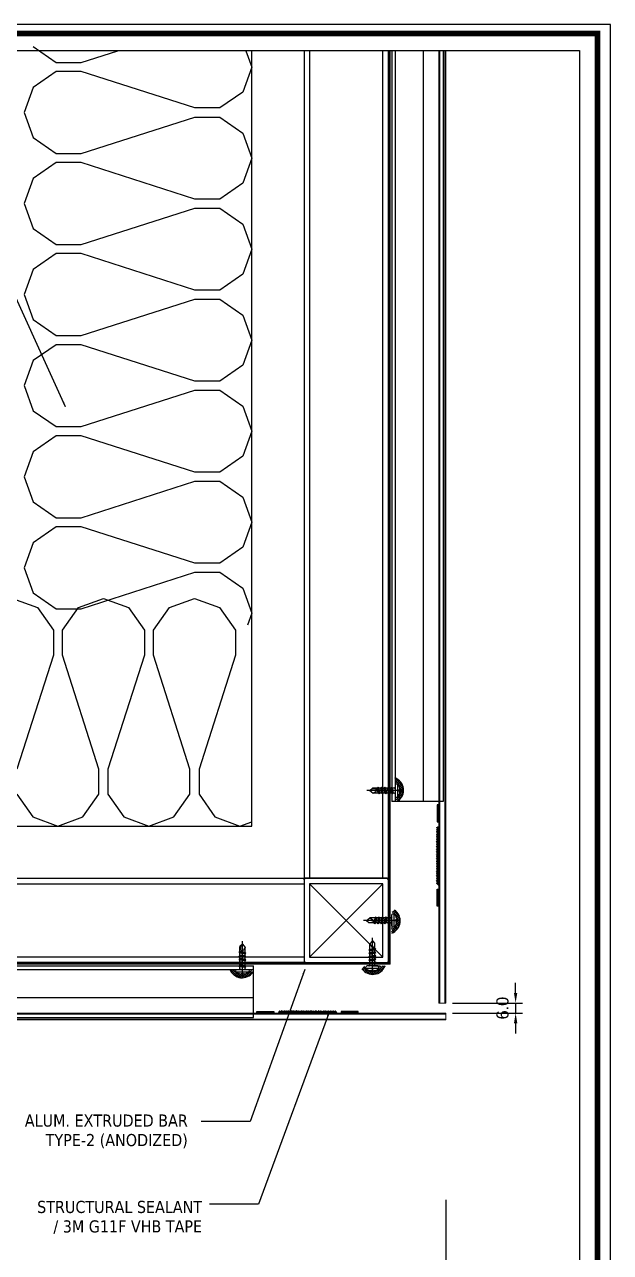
# Model space of a CAD drawing. Header units: millimetres. Extents: x 7297 to 60227, y -7497 to 19324.
# Drawn here: x 18015 to 18362, y 2849 to 3577 of the extents above; entities that cross this region are included whole.
import ezdxf

# ---------------------------------------------------------------- set-up
doc = ezdxf.new("R2010")
doc.units = ezdxf.units.MM
doc.linetypes.add('HIDDEN', pattern=[0.375, 0.25, -0.125])
for name, color, linetype in [('NS_AL_MOLD', 7, 'Continuous'), ('NS_COL_L-GREY', 8, 'Continuous'), ('NS_COL_RED', 1, 'Continuous'), ('NS_DIM', 1, 'Continuous'), ('NS_FORM', 7, 'Continuous'), ('NS_FRAME', 253, 'Continuous'), ('NS_GASKET_3M', 150, 'Continuous'), ('NS_INSUL', 8, 'Continuous'), ('NS_PIPE_FRAME', 2, 'Continuous'), ('NS_RIVET_SCREW', 1, 'Continuous'), ('NS_TEXT', 2, 'Continuous'), ('NS_WATERPROOF', 150, 'Continuous')]:
    doc.layers.add(name, color=color, linetype=linetype)
doc.layers.add('NS_AL_PANEL', color=32, linetype='Continuous', lineweight=9)
doc.styles.add('Expo M', font='Expo M.ttf')
doc.dimstyles.new('DS2', dxfattribs={"dimscale": 2, "dimtxt": 1.8, "dimasz": 1.5, "dimexe": 1, "dimexo": 1, "dimgap": 0.5, "dimtad": 1, "dimtoh": 1, "dimdec": 1, "dimzin": 1, "dimdsep": 46, "dimtxsty": 'Expo M', "dimcen": 2, "dimadec": 1, "dimazin": 0, "dimtfac": 1, "dimtdec": 4, "dimtix": 1, "dimtmove": 1, "dimatfit": 3, "dimfxl": 1, "dimtolj": 1, "dimtzin": 1, "dimarcsym": 0})
doc.dimstyles.new('N-SPACE', dxfattribs={"dimscale": 4, "dimtxt": 1.8, "dimasz": 1.5, "dimexe": 1, "dimexo": 1, "dimgap": 1, "dimtad": 1, "dimtoh": 1, "dimdec": 1, "dimzin": 1, "dimdsep": 46, "dimtxsty": 'Expo M', "dimcen": 2, "dimclrd": 1, "dimclre": 1, "dimclrt": 2, "dimadec": 1, "dimazin": 0, "dimtfac": 1, "dimtdec": 1, "dimtix": 1, "dimtmove": 1, "dimatfit": 3, "dimfxl": 1, "dimtolj": 1, "dimtzin": 1, "dimarcsym": 0})

# ---------------------------------------------------------------- blocks, each defined once
blk = doc.blocks.new('n-mid-bar')
blk.add_line((889.29, 1849.78), (885.29, 1849.78))
blk = doc.blocks.new('피스')
for p, q in [((-4, 1.5), (-4, 1)), ((-4, 1.5), (4, 1.5)), ((-3, 0), (3, 0)), ((-0.5, 2.98), (-0.4, 2.3)), ((-0.4, 2.3), (0.4, 2.3)), ((0, 4.99), (0, -16.77)), ((0.5, 2.98), (0.4, 2.3)), ((4, 1.5), (4, 1)), ((2, -1.5), (-2, -2)), ((-1.5, -1.5), (-2, -2)), ((-2, -2), (-1.5, -2.5)), ((-1.5, -3.5), (-2, -4)), ((2, -3.5), (-2, -4)), ((-2, -4), (-1.5, -4.5)), ((-1.5, -5.5), (-2, -6)), ((2, -5.5), (-2, -6)), ((-2, -6), (-1.5, -6.5)), ((-1.5, -0.5), (-1.5, -1.5)), ((1.5, -1), (-1.5, -1.5)), ((1.5, -2), (-1.5, -2.5)), ((-1.5, -2.5), (-1.5, -3.5)), ((1.5, -3), (-1.5, -3.5)), ((1.5, -4), (-1.5, -4.5)), ((-1.5, -4.5), (-1.5, -5.5)), ((1.5, -5), (-1.5, -5.5)), ((1.5, -6), (-1.5, -6.5)), ((-1.5, -6.5), (-1.5, -7.5)), ((1.5, -7), (-1.5, -7.5)), ((1.5, -0.5), (1.5, -1)), ((1.5, -1), (2, -1.5)), ((2, -1.5), (1.5, -2)), ((1.5, -2), (1.5, -3)), ((1.5, -3), (2, -3.5)), ((2, -3.5), (1.5, -4)), ((1.5, -4), (1.5, -5)), ((1.5, -5), (2, -5.5)), ((2, -5.5), (1.5, -6)), ((1.5, -6), (1.5, -7)), ((1.5, -7), (2, -7.5)), ((-1.5, -7.5), (-2, -8)), ((2, -7.5), (-2, -8)), ((-2, -8), (-1.5, -8.5)), ((-1.5, -9.5), (-2, -10)), ((2, -9.5), (-2, -10)), ((-2, -10), (-1.5, -10.5)), ((1.5, -8), (-1.5, -8.5)), ((-1.5, -8.5), (-1.5, -9.5)), ((1.5, -9), (-1.5, -9.5)), ((1.5, -10), (-1.5, -10.5)), ((-1.5, -10.5), (-1.5, -13.5)), ((0, -15), (-1.5, -13.5)), ((-1.27, -13.54), (-1.27, -11.97)), ((0, -15), (-1.27, -13.54)), ((0, -15), (1.5, -13.03)), ((1.5, -13.03), (0.6, -11.47)), ((2, -7.5), (1.5, -8)), ((1.5, -8), (1.5, -9)), ((1.5, -9), (2, -9.5)), ((2, -9.5), (1.5, -10)), ((1.5, -10), (1.5, -13.03))]:
    blk.add_line(p, q)
for centre, radius, start, end in [((0, -3.08), 6.08, 94.71456, 131.11209), ((-3, 1), 1, 180, 270), ((-2, -0.5), 0.5, 0, 90), ((0, -3.08), 6.08, 48.88791, 85.28544), ((2, -0.5), 0.5, 90, 180), ((3, 1), 1, 270, 0), ((-0.27, -11.97), 1, 30.08633, 180)]:
    blk.add_arc(centre, radius, start, end)
blk = doc.blocks.new('N-SCREW')
blk.add_blockref('피스', (17.25, -1.03))
blk = doc.blocks.new('*D821')
at = {"layer": 'NS_DIM', "color": 1, "lineweight": -2, "transparency": 16777216}
for p, q in [((17596.66, 2879.85), (17596.66, 2805.22)), ((18264.64, 2879.85), (18264.64, 2805.22)), ((18258.64, 2809.22), (17602.66, 2809.22))]:
    blk.add_line(p, q, dxfattribs=at)
at = {"layer": 'NS_DIM', "color": 1, "transparency": 16777216}
for points in [[(17602.66, 2810.22), (17602.66, 2808.22), (17596.66, 2809.22)], [(18258.64, 2810.22), (18258.64, 2808.22), (18264.64, 2809.22)]]:
    blk.add_solid(points, dxfattribs=at)
at = {"layer": 'NS_DIM', "color": 2, "transparency": 16777216, "insert": (17930.65, 2817), "char_height": 7.2, "attachment_point": 5, "style": 'Expo M'}
blk.add_mtext('\\A1;MODULE DIM', dxfattribs=at)
blk = doc.blocks.new('*D818')
at = {"layer": 'NS_DIM', "color": 1, "lineweight": -2, "transparency": 16777216}
for p, q in [((18306.11, 3002.61), (18306.11, 3008.61)), ((18268.64, 2996.61), (18310.11, 2996.61)), ((18306.11, 2996.61), (18306.11, 2990.61)), ((18268.64, 2990.61), (18310.11, 2990.61)), ((18306.11, 2984.61), (18306.11, 2978.61))]:
    blk.add_line(p, q, dxfattribs=at)
at = {"layer": 'NS_DIM', "color": 1, "transparency": 16777216}
for points in [[(18305.11, 3002.61), (18307.11, 3002.61), (18306.11, 2996.61)], [(18305.11, 2984.61), (18307.11, 2984.61), (18306.11, 2990.61)]]:
    blk.add_solid(points, dxfattribs=at)
at = {"layer": 'NS_DIM', "color": 2, "transparency": 16777216, "insert": (18298.33, 2993.61), "char_height": 7.2, "attachment_point": 5, "rotation": 90, "style": 'Expo M'}
blk.add_mtext('\\A1;6.0', dxfattribs=at)
blk = doc.blocks.new('AL-TEMPLATE')
at = {"color": 7, "ltscale": 2}
blk.add_lwpolyline([(1972.34, 1515.25), (1972.34, 921.25), (2812.34, 921.25), (2812.34, 1515.25)], close=True, dxfattribs=at)
at = {"color": 8, "const_width": 2.5}
blk.add_lwpolyline([(1976.34, 1509.45), (2808.34, 1509.45), (2808.34, 927.05), (1976.34, 927.05)], close=True, dxfattribs=at)
at = {"color": 9}
blk.add_lwpolyline([(1984.07, 1501.32), (2709.08, 1501.32), (2709.08, 935.18), (1984.07, 935.18)], close=True, dxfattribs=at)
blk = doc.blocks.new('*U98')
for p, q in [((1, 50), (0, 50)), ((0, 49), (0, 50)), ((0, 49), (0, 1)), ((49, 50), (1, 50)), ((3.2, 3.2), (46.8, 46.8)), ((46.8, 3.2), (3.2, 46.8)), ((49, 50), (50, 50)), ((50, 49), (50, 50)), ((50, 1), (50, 49)), ((0, 1), (0, 0)), ((1, 0), (0, 0)), ((50, 1), (50, 0)), ((1, 0), (49, 0)), ((49, 0), (50, 0))]:
    blk.add_line(p, q)
blk.add_lwpolyline([(3.2, 46.8), (3.2, 3.2), (46.8, 3.2), (46.8, 46.8)], close=True)
for centre, start, end in [((1, 49), 90, 180), ((49, 49), 0, 90), ((1, 1), 180, 270), ((49, 1), 270, 0)]:
    blk.add_arc(centre, 1, start, end)
blk = doc.blocks.new('*U181')
blk.add_lwpolyline([(0, 0), (50, 0), (50, 490.88), (0, 490.88)], close=True)
at = {"linetype": 'HIDDEN'}
blk.add_lwpolyline([(3.2, 0), (46.8, 0), (46.8, 490.88), (3.2, 490.88)], close=True, dxfattribs=at)
blk = doc.blocks.new('*U182')
blk.add_lwpolyline([(0, 0), (50, 0), (50, 381.25), (0, 381.25)], close=True)
at = {"linetype": 'HIDDEN'}
blk.add_lwpolyline([(3.2, 0), (46.8, 0), (46.8, 381.25), (3.2, 381.25)], close=True, dxfattribs=at)

msp = doc.modelspace()

# ---------------------------------------------------------------- hatches: boundary and pattern name
at = {"layer": 'NS_COL_RED'}
h = msp.add_hatch(dxfattribs=at)
h.set_pattern_fill('ANSI37', color=256, scale=0.3, style=0, pattern_type=2)
h.set_pattern_definition([(45, (-743353.4343, -86006.9889), (-0.6735192091, 0.6735192091), []), (135, (-743353.4343, -86006.9889), (-0.6735192091, -0.6735192091), [])])
h.paths.add_polyline_path([(18236.31, 3116.43), (18234.64, 3117.68), (18234.64, 3117.94), (18235.27, 3117.94), (18235.3, 3117.94), (18235.33, 3117.94), (18235.36, 3117.94), (18235.39, 3117.95), (18235.42, 3117.95), (18235.45, 3117.95), (18235.48, 3117.95), (18235.51, 3117.96), (18235.54, 3117.96), (18235.57, 3117.97), (18235.6, 3117.98), (18235.63, 3117.98), (18235.66, 3117.99), (18235.69, 3118), (18235.72, 3118.01), (18235.75, 3118.02), (18235.78, 3118.03), (18235.81, 3118.04), (18235.84, 3118.05), (18235.87, 3118.07), (18235.9, 3118.08), (18235.93, 3118.1), (18235.96, 3118.11), (18235.99, 3118.13), (18236.02, 3118.14), (18236.04, 3118.16), (18236.07, 3118.18), (18236.1, 3118.2), (18236.13, 3118.22), (18236.15, 3118.24), (18236.18, 3118.26), (18236.2, 3118.28), (18236.23, 3118.3), (18236.25, 3118.33), (18236.28, 3118.35), (18236.3, 3118.37), (18236.32, 3118.4), (18236.34, 3118.42), (18236.36, 3118.45), (18236.38, 3118.48), (18236.4, 3118.5), (18236.42, 3118.53), (18236.44, 3118.56), (18236.46, 3118.58), (18236.48, 3118.61), (18236.49, 3118.64), (18236.51, 3118.67), (18236.52, 3118.7), (18236.54, 3118.73), (18236.55, 3118.75), (18236.56, 3118.78), (18236.57, 3118.81), (18236.59, 3118.84), (18236.6, 3118.87), (18236.61, 3118.9), (18236.61, 3118.93), (18236.62, 3118.96), (18236.63, 3118.99), (18236.64, 3119.02), (18236.64, 3119.05), (18236.65, 3119.08), (18236.65, 3119.11), (18236.66, 3119.14), (18236.66, 3119.16), (18236.77, 3119.58), (18236.87, 3120), (18236.91, 3120.22), (18236.95, 3120.43), (18236.99, 3120.65), (18237.02, 3120.86), (18237.05, 3121.08), (18237.08, 3121.3), (18237.1, 3121.51), (18237.12, 3121.73), (18237.13, 3121.95), (18237.14, 3122.17), (18237.15, 3122.39), (18237.15, 3122.61), (18237.15, 3122.83), (18237.14, 3123.05), (18237.13, 3123.27), (18237.12, 3123.49), (18237.1, 3123.71), (18237.08, 3123.92), (18237.05, 3124.14), (18237.02, 3124.36), (18236.99, 3124.57), (18236.95, 3124.79), (18236.91, 3125), (18236.87, 3125.22), (18236.77, 3125.64), (18236.66, 3126.06), (18236.66, 3126.08), (18236.65, 3126.11), (18236.65, 3126.14), (18236.64, 3126.17), (18236.64, 3126.2), (18236.63, 3126.23), (18236.62, 3126.25), (18236.62, 3126.28), (18236.61, 3126.31), (18236.6, 3126.34), (18236.59, 3126.37), (18236.58, 3126.4), (18236.57, 3126.43), (18236.56, 3126.45), (18236.54, 3126.48), (18236.53, 3126.51), (18236.52, 3126.54), (18236.5, 3126.57), (18236.49, 3126.59), (18236.47, 3126.62), (18236.45, 3126.65), (18236.44, 3126.67), (18236.42, 3126.7), (18236.4, 3126.73), (18236.38, 3126.75), (18236.36, 3126.78), (18236.34, 3126.8), (18236.32, 3126.82), (18236.3, 3126.85), (18236.27, 3126.87), (18236.25, 3126.89), (18236.23, 3126.92), (18236.2, 3126.94), (18236.18, 3126.96), (18236.15, 3126.98), (18236.13, 3127), (18236.1, 3127.02), (18236.08, 3127.04), (18236.05, 3127.05), (18236.02, 3127.07), (18236, 3127.09), (18235.97, 3127.1), (18235.94, 3127.12), (18235.91, 3127.13), (18235.88, 3127.15), (18235.86, 3127.16), (18235.83, 3127.17), (18235.8, 3127.18), (18235.77, 3127.19), (18235.74, 3127.2), (18235.71, 3127.21), (18235.68, 3127.22), (18235.65, 3127.23), (18235.62, 3127.24), (18235.59, 3127.25), (18235.56, 3127.25), (18235.53, 3127.26), (18235.51, 3127.26), (18235.48, 3127.27), (18235.45, 3127.27), (18235.42, 3127.27), (18235.39, 3127.27), (18235.36, 3127.28), (18235.33, 3127.28), (18234.64, 3127.28), (18234.64, 3130.12), (18234.88, 3130.03), (18235.11, 3129.93), (18235.34, 3129.82), (18235.57, 3129.7), (18235.8, 3129.57), (18236.02, 3129.43), (18236.24, 3129.29), (18236.46, 3129.14), (18236.67, 3128.98), (18236.88, 3128.81), (18237.08, 3128.63), (18237.28, 3128.45), (18237.47, 3128.26), (18237.66, 3128.06), (18237.84, 3127.85), (18238.01, 3127.64), (18238.17, 3127.43), (18238.33, 3127.2), (18238.47, 3126.98), (18238.61, 3126.75), (18238.74, 3126.51), (18238.87, 3126.27), (18238.98, 3126.03), (18239.08, 3125.78), (18239.18, 3125.54), (18239.27, 3125.29), (18239.35, 3125.04), (18239.42, 3124.79), (18239.48, 3124.53), (18239.53, 3124.28), (18239.57, 3124.03), (18239.61, 3123.78), (18239.63, 3123.53), (18239.65, 3123.28), (18239.66, 3123.02), (18239.66, 3122.76), (18239.65, 3122.5), (18239.64, 3122.24), (18239.61, 3121.97), (18239.58, 3121.71), (18239.54, 3121.45), (18239.48, 3121.19), (18239.42, 3120.92), (18239.35, 3120.66), (18239.27, 3120.41), (18239.18, 3120.15), (18239.09, 3119.9), (18238.98, 3119.65), (18238.86, 3119.4), (18238.74, 3119.16), (18238.61, 3118.93), (18238.47, 3118.69), (18238.32, 3118.47), (18238.17, 3118.25), (18238.01, 3118.04), (18237.84, 3117.83), (18237.66, 3117.63), (18237.48, 3117.43), (18237.3, 3117.25), (18237.11, 3117.07), (18236.91, 3116.9), (18236.72, 3116.74), (18236.51, 3116.58)], flags=0)
h = msp.add_hatch(dxfattribs=at)
h.set_pattern_fill('ANSI37', color=256, scale=0.3, angle=90, style=0, pattern_type=2)
h.set_pattern_definition([(135, (104573.14045, -747617.5915), (-0.6735192091, -0.6735192091), []), (225, (104573.14045, -747617.5915), (0.6735192091, -0.6735192091), [])])
h.paths.add_polyline_path([(18234.31, 3051.79), (18232.64, 3050.54), (18232.64, 3050.28), (18233.27, 3050.28), (18233.3, 3050.28), (18233.33, 3050.28), (18233.36, 3050.28), (18233.39, 3050.27), (18233.42, 3050.27), (18233.45, 3050.27), (18233.48, 3050.27), (18233.51, 3050.26), (18233.54, 3050.26), (18233.57, 3050.25), (18233.6, 3050.24), (18233.63, 3050.24), (18233.66, 3050.23), (18233.69, 3050.22), (18233.72, 3050.21), (18233.75, 3050.2), (18233.78, 3050.19), (18233.81, 3050.18), (18233.84, 3050.17), (18233.87, 3050.15), (18233.9, 3050.14), (18233.93, 3050.12), (18233.96, 3050.11), (18233.99, 3050.09), (18234.02, 3050.08), (18234.04, 3050.06), (18234.07, 3050.04), (18234.1, 3050.02), (18234.13, 3050), (18234.15, 3049.98), (18234.18, 3049.96), (18234.2, 3049.94), (18234.23, 3049.92), (18234.25, 3049.89), (18234.28, 3049.87), (18234.3, 3049.84), (18234.32, 3049.82), (18234.34, 3049.8), (18234.36, 3049.77), (18234.38, 3049.74), (18234.4, 3049.72), (18234.42, 3049.69), (18234.44, 3049.66), (18234.46, 3049.64), (18234.48, 3049.61), (18234.49, 3049.58), (18234.51, 3049.55), (18234.52, 3049.52), (18234.54, 3049.49), (18234.55, 3049.47), (18234.56, 3049.44), (18234.57, 3049.41), (18234.59, 3049.38), (18234.6, 3049.35), (18234.61, 3049.32), (18234.61, 3049.29), (18234.62, 3049.26), (18234.63, 3049.23), (18234.64, 3049.2), (18234.64, 3049.17), (18234.65, 3049.14), (18234.65, 3049.11), (18234.66, 3049.08), (18234.66, 3049.06), (18234.77, 3048.64), (18234.87, 3048.22), (18234.91, 3048), (18234.95, 3047.79), (18234.99, 3047.57), (18235.02, 3047.36), (18235.05, 3047.14), (18235.08, 3046.92), (18235.1, 3046.71), (18235.12, 3046.49), (18235.13, 3046.27), (18235.14, 3046.05), (18235.15, 3045.83), (18235.15, 3045.61), (18235.15, 3045.39), (18235.14, 3045.17), (18235.13, 3044.95), (18235.12, 3044.73), (18235.1, 3044.51), (18235.08, 3044.3), (18235.05, 3044.08), (18235.02, 3043.86), (18234.99, 3043.65), (18234.95, 3043.43), (18234.91, 3043.22), (18234.87, 3043), (18234.77, 3042.58), (18234.66, 3042.16), (18234.66, 3042.14), (18234.65, 3042.11), (18234.65, 3042.08), (18234.64, 3042.05), (18234.64, 3042.02), (18234.63, 3041.99), (18234.62, 3041.97), (18234.62, 3041.94), (18234.61, 3041.91), (18234.6, 3041.88), (18234.59, 3041.85), (18234.58, 3041.82), (18234.57, 3041.79), (18234.56, 3041.77), (18234.54, 3041.74), (18234.53, 3041.71), (18234.52, 3041.68), (18234.5, 3041.65), (18234.49, 3041.63), (18234.47, 3041.6), (18234.45, 3041.57), (18234.44, 3041.55), (18234.42, 3041.52), (18234.4, 3041.49), (18234.38, 3041.47), (18234.36, 3041.44), (18234.34, 3041.42), (18234.32, 3041.4), (18234.3, 3041.37), (18234.27, 3041.35), (18234.25, 3041.33), (18234.23, 3041.3), (18234.2, 3041.28), (18234.18, 3041.26), (18234.15, 3041.24), (18234.13, 3041.22), (18234.1, 3041.2), (18234.08, 3041.18), (18234.05, 3041.17), (18234.02, 3041.15), (18234, 3041.13), (18233.97, 3041.12), (18233.94, 3041.1), (18233.91, 3041.09), (18233.88, 3041.07), (18233.86, 3041.06), (18233.83, 3041.05), (18233.8, 3041.04), (18233.77, 3041.03), (18233.74, 3041.02), (18233.71, 3041.01), (18233.68, 3041), (18233.65, 3040.99), (18233.62, 3040.98), (18233.59, 3040.97), (18233.56, 3040.97), (18233.53, 3040.96), (18233.51, 3040.96), (18233.48, 3040.95), (18233.45, 3040.95), (18233.42, 3040.95), (18233.39, 3040.95), (18233.36, 3040.94), (18233.33, 3040.94), (18232.64, 3040.94), (18232.64, 3038.1), (18232.88, 3038.19), (18233.11, 3038.29), (18233.34, 3038.4), (18233.57, 3038.52), (18233.8, 3038.65), (18234.02, 3038.79), (18234.24, 3038.93), (18234.46, 3039.08), (18234.67, 3039.24), (18234.88, 3039.41), (18235.08, 3039.59), (18235.28, 3039.77), (18235.47, 3039.96), (18235.66, 3040.16), (18235.84, 3040.37), (18236.01, 3040.58), (18236.17, 3040.79), (18236.33, 3041.02), (18236.47, 3041.24), (18236.61, 3041.47), (18236.74, 3041.71), (18236.87, 3041.95), (18236.98, 3042.19), (18237.08, 3042.44), (18237.18, 3042.68), (18237.27, 3042.93), (18237.35, 3043.18), (18237.42, 3043.43), (18237.48, 3043.69), (18237.53, 3043.94), (18237.57, 3044.19), (18237.61, 3044.44), (18237.63, 3044.69), (18237.65, 3044.94), (18237.66, 3045.2), (18237.66, 3045.46), (18237.65, 3045.72), (18237.64, 3045.98), (18237.61, 3046.25), (18237.58, 3046.51), (18237.54, 3046.77), (18237.48, 3047.03), (18237.42, 3047.3), (18237.35, 3047.56), (18237.27, 3047.81), (18237.18, 3048.07), (18237.09, 3048.32), (18236.98, 3048.57), (18236.86, 3048.82), (18236.74, 3049.06), (18236.61, 3049.29), (18236.47, 3049.53), (18236.32, 3049.75), (18236.17, 3049.97), (18236.01, 3050.18), (18235.84, 3050.39), (18235.66, 3050.59), (18235.48, 3050.78), (18235.3, 3050.97), (18235.11, 3051.15), (18234.91, 3051.32), (18234.72, 3051.48), (18234.51, 3051.64)], flags=0)
h = msp.add_hatch(dxfattribs=at)
h.set_pattern_fill('ANSI37', color=256, scale=0.3, style=0, pattern_type=2)
h.set_pattern_definition([(45, (-743337.9343, -86006.9889), (-0.6735192091, 0.6735192091), []), (135, (-743337.9343, -86006.9889), (-0.6735192091, -0.6735192091), [])])
h.paths.add_polyline_path([(18150.32, 3014.94), (18149.07, 3016.61), (18148.81, 3016.61), (18148.81, 3015.98), (18148.81, 3015.95), (18148.81, 3015.93), (18148.81, 3015.9), (18148.81, 3015.87), (18148.8, 3015.84), (18148.8, 3015.81), (18148.8, 3015.78), (18148.79, 3015.75), (18148.79, 3015.72), (18148.78, 3015.68), (18148.78, 3015.65), (18148.77, 3015.62), (18148.76, 3015.59), (18148.75, 3015.56), (18148.74, 3015.53), (18148.73, 3015.5), (18148.72, 3015.47), (18148.71, 3015.44), (18148.7, 3015.41), (18148.68, 3015.38), (18148.67, 3015.35), (18148.66, 3015.32), (18148.64, 3015.29), (18148.62, 3015.27), (18148.61, 3015.24), (18148.59, 3015.21), (18148.57, 3015.18), (18148.55, 3015.15), (18148.53, 3015.13), (18148.51, 3015.1), (18148.49, 3015.07), (18148.47, 3015.05), (18148.45, 3015.02), (18148.42, 3015), (18148.4, 3014.98), (18148.38, 3014.95), (18148.35, 3014.93), (18148.33, 3014.91), (18148.3, 3014.89), (18148.28, 3014.87), (18148.25, 3014.85), (18148.22, 3014.83), (18148.2, 3014.81), (18148.17, 3014.79), (18148.14, 3014.78), (18148.11, 3014.76), (18148.08, 3014.74), (18148.06, 3014.73), (18148.03, 3014.72), (18148, 3014.7), (18147.97, 3014.69), (18147.94, 3014.68), (18147.91, 3014.67), (18147.88, 3014.66), (18147.85, 3014.65), (18147.82, 3014.64), (18147.79, 3014.63), (18147.76, 3014.62), (18147.73, 3014.62), (18147.7, 3014.61), (18147.67, 3014.6), (18147.65, 3014.6), (18147.62, 3014.59), (18147.59, 3014.59), (18147.17, 3014.48), (18146.75, 3014.38), (18146.54, 3014.34), (18146.32, 3014.3), (18146.11, 3014.26), (18145.89, 3014.23), (18145.67, 3014.2), (18145.46, 3014.17), (18145.24, 3014.15), (18145.02, 3014.14), (18144.8, 3014.12), (18144.58, 3014.11), (18144.36, 3014.11), (18144.14, 3014.11), (18143.92, 3014.11), (18143.7, 3014.11), (18143.48, 3014.12), (18143.26, 3014.14), (18143.05, 3014.15), (18142.83, 3014.17), (18142.61, 3014.2), (18142.39, 3014.23), (18142.18, 3014.26), (18141.96, 3014.3), (18141.75, 3014.34), (18141.54, 3014.38), (18141.11, 3014.48), (18140.7, 3014.59), (18140.67, 3014.59), (18140.64, 3014.6), (18140.61, 3014.6), (18140.58, 3014.61), (18140.56, 3014.61), (18140.53, 3014.62), (18140.5, 3014.63), (18140.47, 3014.64), (18140.44, 3014.64), (18140.41, 3014.65), (18140.38, 3014.66), (18140.35, 3014.67), (18140.33, 3014.68), (18140.3, 3014.7), (18140.27, 3014.71), (18140.24, 3014.72), (18140.21, 3014.74), (18140.19, 3014.75), (18140.16, 3014.77), (18140.13, 3014.78), (18140.11, 3014.8), (18140.08, 3014.82), (18140.05, 3014.83), (18140.03, 3014.85), (18140, 3014.87), (18139.98, 3014.89), (18139.95, 3014.91), (18139.93, 3014.93), (18139.9, 3014.96), (18139.88, 3014.98), (18139.86, 3015), (18139.84, 3015.03), (18139.81, 3015.05), (18139.79, 3015.07), (18139.77, 3015.1), (18139.75, 3015.12), (18139.73, 3015.15), (18139.72, 3015.18), (18139.7, 3015.2), (18139.68, 3015.23), (18139.66, 3015.26), (18139.65, 3015.28), (18139.63, 3015.31), (18139.62, 3015.34), (18139.61, 3015.37), (18139.59, 3015.4), (18139.58, 3015.43), (18139.57, 3015.45), (18139.56, 3015.48), (18139.55, 3015.51), (18139.54, 3015.54), (18139.53, 3015.57), (18139.52, 3015.6), (18139.51, 3015.63), (18139.51, 3015.66), (18139.5, 3015.69), (18139.5, 3015.72), (18139.49, 3015.75), (18139.49, 3015.78), (18139.48, 3015.8), (18139.48, 3015.83), (18139.48, 3015.86), (18139.48, 3015.89), (18139.48, 3015.92), (18139.48, 3016.61), (18136.63, 3016.61), (18136.72, 3016.38), (18136.82, 3016.14), (18136.94, 3015.91), (18137.05, 3015.68), (18137.18, 3015.45), (18137.32, 3015.23), (18137.46, 3015.01), (18137.62, 3014.79), (18137.78, 3014.58), (18137.95, 3014.37), (18138.12, 3014.17), (18138.31, 3013.97), (18138.5, 3013.78), (18138.69, 3013.59), (18138.9, 3013.42), (18139.11, 3013.25), (18139.33, 3013.08), (18139.55, 3012.93), (18139.77, 3012.78), (18140.01, 3012.64), (18140.24, 3012.51), (18140.48, 3012.39), (18140.72, 3012.27), (18140.97, 3012.17), (18141.21, 3012.07), (18141.46, 3011.98), (18141.71, 3011.91), (18141.97, 3011.84), (18142.22, 3011.78), (18142.47, 3011.72), (18142.72, 3011.68), (18142.97, 3011.65), (18143.22, 3011.62), (18143.48, 3011.6), (18143.73, 3011.59), (18143.99, 3011.59), (18144.25, 3011.6), (18144.51, 3011.61), (18144.78, 3011.64), (18145.04, 3011.67), (18145.3, 3011.71), (18145.57, 3011.77), (18145.83, 3011.83), (18146.09, 3011.9), (18146.35, 3011.98), (18146.6, 3012.07), (18146.85, 3012.17), (18147.1, 3012.27), (18147.35, 3012.39), (18147.59, 3012.51), (18147.83, 3012.64), (18148.06, 3012.78), (18148.28, 3012.93), (18148.5, 3013.09), (18148.72, 3013.25), (18148.92, 3013.41), (18149.12, 3013.59), (18149.32, 3013.77), (18149.5, 3013.95), (18149.68, 3014.14), (18149.85, 3014.34), (18150.02, 3014.54), (18150.17, 3014.74)], flags=0)
h = msp.add_hatch(dxfattribs=at)
h.set_pattern_fill('ANSI37', color=256, scale=0.3, angle=90, style=0, pattern_type=2)
h.set_pattern_definition([(135, (104588.64045, -747617.5915), (-0.6735192091, -0.6735192091), []), (225, (104588.64045, -747617.5915), (0.6735192091, -0.6735192091), [])])
h.paths.add_polyline_path([(18214.97, 3016.94), (18216.22, 3018.61), (18216.48, 3018.61), (18216.48, 3017.98), (18216.48, 3017.95), (18216.48, 3017.93), (18216.48, 3017.9), (18216.48, 3017.87), (18216.48, 3017.84), (18216.48, 3017.81), (18216.49, 3017.78), (18216.49, 3017.75), (18216.5, 3017.72), (18216.5, 3017.68), (18216.51, 3017.65), (18216.51, 3017.62), (18216.52, 3017.59), (18216.53, 3017.56), (18216.54, 3017.53), (18216.55, 3017.5), (18216.56, 3017.47), (18216.57, 3017.44), (18216.59, 3017.41), (18216.6, 3017.38), (18216.61, 3017.35), (18216.63, 3017.32), (18216.64, 3017.29), (18216.66, 3017.27), (18216.68, 3017.24), (18216.69, 3017.21), (18216.71, 3017.18), (18216.73, 3017.15), (18216.75, 3017.13), (18216.77, 3017.1), (18216.79, 3017.07), (18216.81, 3017.05), (18216.84, 3017.02), (18216.86, 3017), (18216.88, 3016.98), (18216.91, 3016.95), (18216.93, 3016.93), (18216.96, 3016.91), (18216.98, 3016.89), (18217.01, 3016.87), (18217.03, 3016.85), (18217.06, 3016.83), (18217.09, 3016.81), (18217.12, 3016.79), (18217.14, 3016.78), (18217.17, 3016.76), (18217.2, 3016.74), (18217.23, 3016.73), (18217.26, 3016.72), (18217.29, 3016.7), (18217.32, 3016.69), (18217.34, 3016.68), (18217.37, 3016.67), (18217.4, 3016.66), (18217.43, 3016.65), (18217.46, 3016.64), (18217.49, 3016.63), (18217.52, 3016.62), (18217.55, 3016.62), (18217.58, 3016.61), (18217.61, 3016.6), (18217.64, 3016.6), (18217.67, 3016.59), (18217.7, 3016.59), (18218.11, 3016.48), (18218.54, 3016.38), (18218.75, 3016.34), (18218.96, 3016.3), (18219.18, 3016.26), (18219.39, 3016.23), (18219.61, 3016.2), (18219.83, 3016.17), (18220.05, 3016.15), (18220.26, 3016.14), (18220.48, 3016.12), (18220.7, 3016.11), (18220.92, 3016.11), (18221.14, 3016.11), (18221.36, 3016.11), (18221.58, 3016.11), (18221.8, 3016.12), (18222.02, 3016.14), (18222.24, 3016.15), (18222.46, 3016.17), (18222.67, 3016.2), (18222.89, 3016.23), (18223.11, 3016.26), (18223.32, 3016.3), (18223.54, 3016.34), (18223.75, 3016.38), (18224.17, 3016.48), (18224.59, 3016.59), (18224.62, 3016.59), (18224.64, 3016.6), (18224.67, 3016.6), (18224.7, 3016.61), (18224.73, 3016.61), (18224.76, 3016.62), (18224.79, 3016.63), (18224.82, 3016.64), (18224.84, 3016.64), (18224.87, 3016.65), (18224.9, 3016.66), (18224.93, 3016.67), (18224.96, 3016.68), (18224.99, 3016.7), (18225.01, 3016.71), (18225.04, 3016.72), (18225.07, 3016.74), (18225.1, 3016.75), (18225.13, 3016.77), (18225.15, 3016.78), (18225.18, 3016.8), (18225.21, 3016.82), (18225.23, 3016.83), (18225.26, 3016.85), (18225.28, 3016.87), (18225.31, 3016.89), (18225.33, 3016.91), (18225.36, 3016.93), (18225.38, 3016.96), (18225.4, 3016.98), (18225.43, 3017), (18225.45, 3017.03), (18225.47, 3017.05), (18225.49, 3017.07), (18225.51, 3017.1), (18225.53, 3017.12), (18225.55, 3017.15), (18225.57, 3017.18), (18225.59, 3017.2), (18225.6, 3017.23), (18225.62, 3017.26), (18225.64, 3017.28), (18225.65, 3017.31), (18225.66, 3017.34), (18225.68, 3017.37), (18225.69, 3017.4), (18225.7, 3017.43), (18225.72, 3017.45), (18225.73, 3017.48), (18225.74, 3017.51), (18225.75, 3017.54), (18225.76, 3017.57), (18225.76, 3017.6), (18225.77, 3017.63), (18225.78, 3017.66), (18225.78, 3017.69), (18225.79, 3017.72), (18225.79, 3017.75), (18225.8, 3017.78), (18225.8, 3017.8), (18225.8, 3017.83), (18225.81, 3017.86), (18225.81, 3017.89), (18225.81, 3017.92), (18225.81, 3018.61), (18228.66, 3018.61), (18228.56, 3018.38), (18228.46, 3018.14), (18228.35, 3017.91), (18228.23, 3017.68), (18228.1, 3017.45), (18227.97, 3017.23), (18227.82, 3017.01), (18227.67, 3016.79), (18227.51, 3016.58), (18227.34, 3016.37), (18227.16, 3016.17), (18226.98, 3015.97), (18226.79, 3015.78), (18226.59, 3015.59), (18226.39, 3015.42), (18226.18, 3015.25), (18225.96, 3015.08), (18225.74, 3014.93), (18225.51, 3014.78), (18225.28, 3014.64), (18225.04, 3014.51), (18224.8, 3014.39), (18224.56, 3014.27), (18224.32, 3014.17), (18224.07, 3014.07), (18223.82, 3013.98), (18223.57, 3013.91), (18223.32, 3013.84), (18223.07, 3013.78), (18222.81, 3013.72), (18222.56, 3013.68), (18222.31, 3013.65), (18222.06, 3013.62), (18221.81, 3013.6), (18221.55, 3013.59), (18221.29, 3013.59), (18221.03, 3013.6), (18220.77, 3013.61), (18220.51, 3013.64), (18220.24, 3013.67), (18219.98, 3013.71), (18219.72, 3013.77), (18219.46, 3013.83), (18219.2, 3013.9), (18218.94, 3013.98), (18218.68, 3014.07), (18218.43, 3014.17), (18218.18, 3014.27), (18217.94, 3014.39), (18217.69, 3014.51), (18217.46, 3014.64), (18217.23, 3014.78), (18217, 3014.93), (18216.78, 3015.09), (18216.57, 3015.25), (18216.36, 3015.41), (18216.16, 3015.59), (18215.97, 3015.77), (18215.78, 3015.95), (18215.6, 3016.14), (18215.43, 3016.34), (18215.27, 3016.54), (18215.11, 3016.74)], flags=0)
at = {"layer": 'NS_GASKET_3M'}
h = msp.add_hatch(dxfattribs=at)
h.set_pattern_fill('JIS_WOOD', color=256, angle=90, style=0, pattern_type=2)
h.set_pattern_definition([(135, (21615.15736, 9321.3949), (-0.5, -0.5), [])])
h.paths.add_polyline_path([(18259.64, 3114.11), (18259.64, 3104.11), (18260.64, 3104.11), (18260.64, 3114.11)], flags=0)
h = msp.add_hatch(dxfattribs=at)
h.set_pattern_fill('ANSI31', color=256, angle=90)
h.set_pattern_definition([(135, (18081.22307, 2547.0111), (-0.088388348, -0.088388348), [])])
h.paths.add_polyline_path([(18259.64, 3101.11), (18259.14, 3100.61), (18259.64, 3100.11), (18259.14, 3099.61), (18259.64, 3099.11), (18259.14, 3098.61), (18259.64, 3098.11), (18259.14, 3097.61), (18259.64, 3097.11), (18259.14, 3096.61), (18259.64, 3096.11), (18259.14, 3095.61), (18259.64, 3095.11), (18259.14, 3094.61), (18259.64, 3094.11), (18259.14, 3093.61), (18259.64, 3093.11), (18259.14, 3092.61), (18259.64, 3092.11), (18259.14, 3091.61), (18259.64, 3091.11), (18259.14, 3090.61), (18259.64, 3090.11), (18259.14, 3089.61), (18259.64, 3089.11), (18259.14, 3088.61), (18259.64, 3088.11), (18259.14, 3087.61), (18259.64, 3087.11), (18259.14, 3086.61), (18259.64, 3086.11), (18259.14, 3085.61), (18259.64, 3085.11), (18259.14, 3084.61), (18259.64, 3084.11), (18259.14, 3083.61), (18259.64, 3083.11), (18259.14, 3082.61), (18259.64, 3082.11), (18259.14, 3081.61), (18259.64, 3081.11), (18259.14, 3080.61), (18259.64, 3080.11), (18259.14, 3079.61), (18259.64, 3079.11), (18259.14, 3078.61), (18259.64, 3078.11), (18259.14, 3077.61), (18259.64, 3077.11), (18259.14, 3076.61), (18259.64, 3076.11), (18259.14, 3075.61), (18259.64, 3075.11), (18259.14, 3074.61), (18259.64, 3074.11), (18259.14, 3073.61), (18259.64, 3073.11), (18259.14, 3072.61), (18259.64, 3072.11), (18259.14, 3071.61), (18259.64, 3071.11), (18259.14, 3070.61), (18259.64, 3070.11), (18259.14, 3069.61), (18259.64, 3069.11), (18259.14, 3068.61), (18259.64, 3068.11), (18259.14, 3067.61), (18259.64, 3067.11, -0.414214), (18260.64, 3066.11), (18260.64, 3102.11, -0.414214)])
at = {"layer": 'NS_GASKET_3M', "extrusion": (0, 0, -1)}
h = msp.add_hatch(dxfattribs=at)
h.set_pattern_fill('JIS_WOOD', color=256, angle=-90, style=0, pattern_type=2)
h.set_pattern_definition([(315, (-21615.15736, -4170.2843), (0.5, 0.5), [])])
h.paths.add_polyline_path([(-18259.64, 3054.11), (-18259.64, 3064.11), (-18260.64, 3064.11), (-18260.64, 3054.11)], flags=0)
at = {"layer": 'NS_GASKET_3M'}
h = msp.add_hatch(dxfattribs=at)
h.set_pattern_fill('JIS_WOOD', color=256, angle=90, style=0, pattern_type=2)
h.set_pattern_definition([(135, (21630.65736, 9321.3949), (-0.5, -0.5), [])])
h.paths.add_polyline_path([(18152.64, 2991.61), (18162.64, 2991.61), (18162.64, 2990.61), (18152.64, 2990.61)], flags=0)
h = msp.add_hatch(dxfattribs=at)
h.set_pattern_fill('ANSI31', color=256, angle=90)
h.set_pattern_definition([(135, (18096.72307, 2547.0111), (-0.088388348, -0.088388348), [])])
h.paths.add_polyline_path([(18165.64, 2991.61), (18166.14, 2992.11), (18166.64, 2991.61), (18167.14, 2992.11), (18167.64, 2991.61), (18168.14, 2992.11), (18168.64, 2991.61), (18169.14, 2992.11), (18169.64, 2991.61), (18170.14, 2992.11), (18170.64, 2991.61), (18171.14, 2992.11), (18171.64, 2991.61), (18172.14, 2992.11), (18172.64, 2991.61), (18173.14, 2992.11), (18173.64, 2991.61), (18174.14, 2992.11), (18174.64, 2991.61), (18175.14, 2992.11), (18175.64, 2991.61), (18176.14, 2992.11), (18176.64, 2991.61), (18177.14, 2992.11), (18177.64, 2991.61), (18178.14, 2992.11), (18178.64, 2991.61), (18179.14, 2992.11), (18179.64, 2991.61), (18180.14, 2992.11), (18180.64, 2991.61), (18181.14, 2992.11), (18181.64, 2991.61), (18182.14, 2992.11), (18182.64, 2991.61), (18183.14, 2992.11), (18183.64, 2991.61), (18184.14, 2992.11), (18184.64, 2991.61), (18185.14, 2992.11), (18185.64, 2991.61), (18186.14, 2992.11), (18186.64, 2991.61), (18187.14, 2992.11), (18187.64, 2991.61), (18188.14, 2992.11), (18188.64, 2991.61), (18189.14, 2992.11), (18189.64, 2991.61), (18190.14, 2992.11), (18190.64, 2991.61), (18191.14, 2992.11), (18191.64, 2991.61), (18192.14, 2992.11), (18192.64, 2991.61), (18193.14, 2992.11), (18193.64, 2991.61), (18194.14, 2992.11), (18194.64, 2991.61), (18195.14, 2992.11), (18195.64, 2991.61), (18196.14, 2992.11), (18196.64, 2991.61), (18197.14, 2992.11), (18197.64, 2991.61), (18198.14, 2992.11), (18198.64, 2991.61), (18199.14, 2992.11), (18199.64, 2991.61, 0.414214), (18200.64, 2990.61), (18164.64, 2990.61, 0.414214)])
at = {"layer": 'NS_GASKET_3M', "extrusion": (0, 0, -1)}
h = msp.add_hatch(dxfattribs=at)
h.set_pattern_fill('JIS_WOOD', color=256, angle=-90, style=0, pattern_type=2)
h.set_pattern_definition([(315, (-21630.65736, -4170.2843), (0.5, 0.5), [])])
h.paths.add_polyline_path([(-18212.64, 2991.61), (-18202.64, 2991.61), (-18202.64, 2990.61), (-18212.64, 2990.61)], flags=0)

# ---------------------------------------------------------------- linework, layer by layer
at = {"layer": 'NS_AL_PANEL'}
for p, q in [((18260.64, 2996.61), (18260.64, 3561.49)), ((18261.14, 2996.61), (18261.14, 3561.49)), ((18264.14, 2996.61), (18264.14, 3561.49)), ((18264.64, 2996.61), (18264.64, 3561.49)), ((18260.64, 2996.61), (18264.64, 2996.61)), ((17596.66, 2990.61), (18264.64, 2990.61)), ((17596.66, 2990.11), (18264.64, 2990.11)), ((17596.66, 2987.11), (18264.64, 2987.11)), ((17596.66, 2986.61), (18264.64, 2986.61)), ((18264.64, 2990.61), (18264.64, 2986.61))]:
    msp.add_line(p, q, dxfattribs=at)
at = {"layer": 'NS_COL_L-GREY'}
for p, q in [((18232.64, 3561.49), (18232.64, 3116.11)), ((18234.64, 3561.49), (18234.64, 3116.11)), ((18251.3, 3561.49), (18251.3, 3116.11)), ((18263.14, 3561.49), (18263.14, 3116.11)), ((18263.14, 3116.11), (18232.64, 3116.11)), ((17596.66, 3018.61), (18150.64, 3018.61)), ((17596.66, 3016.61), (18150.64, 3016.61)), ((18150.64, 2988.11), (18150.64, 3018.61)), ((17596.66, 2999.95), (18150.64, 2999.95)), ((17596.66, 2988.11), (18150.64, 2988.11))]:
    msp.add_line(p, q, dxfattribs=at)
at = {"layer": 'NS_COL_RED'}
for centre, start, end in [((18231.87, 3122.84), 304.71621, 69.15734), ((18229.87, 3045.38), 290.84266, 55.28379), ((18143.91, 3019.38), 200.84266, 325.28379), ((18221.37, 3021.38), 214.71621, 339.15734)]:
    msp.add_arc(centre, 7.79, start, end, dxfattribs=at)
at = {"layer": 'NS_GASKET_3M'}
for points in [[(18259.64, 3114.11), (18259.64, 3104.11), (18260.64, 3104.11), (18260.64, 3114.11)], [(18259.64, 3054.11), (18259.64, 3064.11), (18260.64, 3064.11), (18260.64, 3054.11)], [(18152.64, 2991.61), (18162.64, 2991.61), (18162.64, 2990.61), (18152.64, 2990.61)], [(18212.64, 2991.61), (18202.64, 2991.61), (18202.64, 2990.61), (18212.64, 2990.61)]]:
    msp.add_lwpolyline(points, close=True, dxfattribs=at)
at = {"layer": 'NS_INSUL'}
for points in [[(17596.66, 3101.61), (18149.64, 3101.61), (18149.64, 3561.49)], [(18146.12, 3561.49), (18149.64, 3551.8), (18144.24, 3536.95), (18130.74, 3527.5), (18115.89, 3527.5), (18048.39, 3549.1), (18033.54, 3549.1), (18020.04, 3539.65), (18014.64, 3524.8), (18020.04, 3509.95), (18033.54, 3500.5), (18048.39, 3500.5), (18115.89, 3522.1), (18130.74, 3522.1), (18144.24, 3512.65), (18149.64, 3497.8)], [(18020.04, 3563.95), (18033.54, 3554.5), (18048.39, 3554.5), (18070.23, 3561.49)], [(18149.64, 3497.8), (18144.24, 3482.95), (18130.74, 3473.5), (18115.89, 3473.5), (18048.39, 3495.1), (18033.54, 3495.1), (18020.04, 3485.65), (18014.64, 3470.8), (18020.04, 3455.95), (18033.54, 3446.5), (18048.39, 3446.5), (18115.89, 3468.1), (18130.74, 3468.1), (18144.24, 3458.65), (18149.64, 3443.8), (18144.24, 3428.95), (18130.74, 3419.5), (18115.89, 3419.5), (18048.39, 3441.1), (18033.54, 3441.1), (18020.04, 3431.65), (18014.64, 3416.8), (18020.04, 3401.95), (18033.54, 3392.5), (18048.39, 3392.5), (18115.89, 3414.1), (18130.74, 3414.1), (18144.24, 3404.65), (18149.64, 3389.8), (18144.24, 3374.95), (18130.74, 3365.5), (18115.89, 3365.5), (18048.39, 3387.1), (18033.54, 3387.1), (18020.04, 3377.65), (18014.64, 3362.8), (18020.04, 3347.95), (18033.54, 3338.5), (18048.39, 3338.5), (18115.89, 3360.1), (18130.74, 3360.1), (18144.24, 3350.65), (18149.64, 3335.8), (18144.24, 3320.95), (18130.74, 3311.5), (18115.89, 3311.5), (18048.39, 3333.1), (18033.54, 3333.1), (18020.04, 3323.65), (18014.64, 3308.8), (18020.04, 3293.95), (18033.54, 3284.5), (18048.39, 3284.5), (18115.89, 3306.1), (18130.74, 3306.1), (18144.24, 3296.65), (18149.64, 3281.8), (18144.24, 3266.95), (18130.74, 3257.5), (18115.89, 3257.5), (18048.39, 3279.1), (18033.54, 3279.1), (18020.04, 3269.65), (18014.64, 3254.8), (18020.04, 3239.95), (18033.54, 3230.5), (18048.39, 3230.5), (18115.89, 3252.1), (18130.74, 3252.1), (18144.24, 3242.65), (18149.64, 3227.8), (18147.1, 3220.8)], [(18007.64, 3236.61), (18022.49, 3231.21), (18031.94, 3217.71), (18031.94, 3202.86), (18010.34, 3135.36)], [(18010.34, 3120.51), (18019.79, 3107.01), (18034.64, 3101.61), (18049.49, 3107.01), (18058.94, 3120.51), (18058.94, 3135.36), (18037.34, 3202.86), (18037.34, 3217.71), (18046.79, 3231.21), (18061.64, 3236.61), (18076.49, 3231.21), (18085.94, 3217.71), (18085.94, 3202.86), (18064.34, 3135.36), (18064.34, 3120.51), (18073.79, 3107.01), (18088.64, 3101.61), (18103.49, 3107.01), (18112.94, 3120.51), (18112.94, 3135.36), (18091.34, 3202.86), (18091.34, 3217.71), (18100.79, 3231.21), (18115.64, 3236.61), (18130.49, 3231.21), (18139.94, 3217.71), (18139.94, 3202.86), (18118.34, 3135.36), (18118.34, 3120.51), (18127.79, 3107.01), (18142.64, 3101.61), (18149.64, 3104.16)]]:
    msp.add_lwpolyline(points, dxfattribs=at)
at = {"layer": 'NS_WATERPROOF', "ltscale": 3}
for p, q in [((18231.14, 3019.61), (18231.14, 3561.49)), ((18231.64, 3019.61), (18231.64, 3561.49)), ((18231.64, 3020.11), (17596.66, 3020.11)), ((18231.64, 3019.61), (17596.66, 3019.61))]:
    msp.add_line(p, q, dxfattribs=at)

# ---------------------------------------------------------------- block references
at = {"layer": 'NS_AL_MOLD', "rotation": 89.99999999994263}
msp.add_blockref('n-mid-bar', (20082.42, 2155.82), dxfattribs=at)
at = {"layer": 'NS_AL_MOLD', "xscale": -1}
msp.add_blockref('n-mid-bar', (19110.94, 1168.83), dxfattribs=at)
at = {"layer": 'NS_FORM', "xscale": 1.32, "yscale": 1.32, "zscale": 1.32, "rotation": 270}
msp.add_blockref('AL-TEMPLATE', (16362.22, 6180.47), dxfattribs=at)
at = {"layer": 'NS_FRAME'}
msp.add_blockref('*U181', (18180.64, 3070.61), dxfattribs=at)
at = {"layer": 'NS_FRAME', "xscale": -1, "rotation": 270}
msp.add_blockref('*U182', (17799.39, 3020.61), dxfattribs=at)
at = {"layer": 'NS_PIPE_FRAME'}
msp.add_blockref('*U98', (18180.64, 3020.61), dxfattribs=at)
at = {"layer": 'NS_RIVET_SCREW'}
for p, rotation in [((18235.67, 3139.86), 269.9999999999426), ((18238.39, 3017.58), 180)]:
    msp.add_blockref('N-SCREW', p, dxfattribs=dict(at, rotation=rotation))
at = {"layer": 'NS_RIVET_SCREW', "xscale": -1}
for p, rotation in [((18233.67, 3028.36), 269.9999999999426), ((18126.89, 3015.58), 180)]:
    msp.add_blockref('N-SCREW', p, dxfattribs=dict(at, rotation=rotation))

# ---------------------------------------------------------------- texts
at = {"layer": 'NS_TEXT', "char_height": 7.2, "line_spacing_factor": 0.963855}
for s, insert, width, attachment_point in [('\\pxqr;{\\fTahoma|b0|i0|c0|p34;ALUM. EXTRUDED BAR\\fTahoma|b0|i0|c129|p34;\\PTYPE-2 \\fTahoma|b0|i0|c0|p34;(\\fTahoma|b0|i0|c129|p34;ANODIZED\\fTahoma|b0|i0|c0|p34;)}', (18111.68, 2930.52), 115.355, 3), ('\\pxqr;{\\fTahoma|b0|i0|c0|p34;STRUCTURAL SEALANT\\P/ 3M G11F VHB TAPE}', (18120.15, 2859.61), 109.3471, 9)]:
    msp.add_mtext(s, dxfattribs=dict(at, insert=insert, width=width, attachment_point=attachment_point))

# ---------------------------------------------------------------- dimensions: what is measured, and where the dimension line sits
at = {"layer": 'NS_DIM'}
dim = msp.add_linear_dim(base=(18306.11, 2990.61), p1=(18264.64, 2996.61), p2=(18264.64, 2990.61), angle=90, dimstyle='N-SPACE', dxfattribs=at)
dim.commit()
dim.dimension.update_dxf_attribs({"geometry": '*D818', "text_midpoint": (18298.33, 2993.61)})
dim = msp.add_linear_dim(base=(17596.66, 2809.22), p1=(18264.64, 2883.85), p2=(17596.66, 2883.85), text='MODULE DIM', dimstyle='N-SPACE', dxfattribs=at)
dim.commit()
dim.dimension.update_dxf_attribs({"geometry": '*D821', "text_midpoint": (17930.65, 2817)})

# ---------------------------------------------------------------- leaders
for points in [[(18039.16, 3350.2), (17987.67, 3463.26), (17965.86, 3463.26)], [(18181.14, 3016.61), (18148.66, 2926.31), (18119.68, 2926.31)], [(18195.64, 2991.61), (18153.56, 2877.36), (18124.57, 2877.36)]]:
    msp.add_leader(points, dimstyle='DS2', override={"dimgap": 0.5, "dimtad": 0}, dxfattribs=at)

doc.saveas('drawing.dxf')
